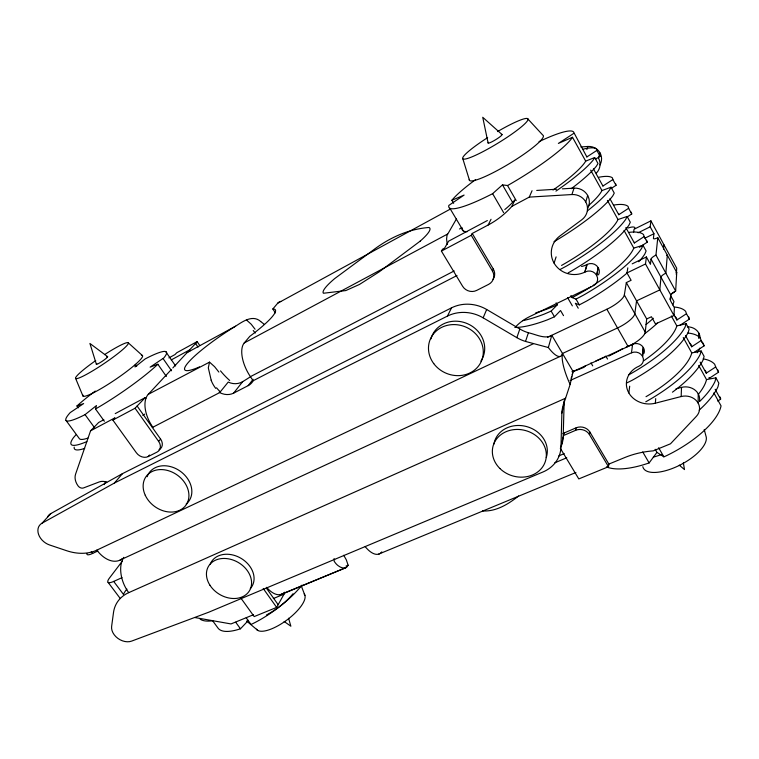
<?xml version="1.0" encoding="UTF-8"?>
<svg xmlns="http://www.w3.org/2000/svg" width="759" height="759" viewBox="0 0 759 759"><rect width="100%" height="100%" fill="white"/><g stroke="black" fill="none" stroke-linecap="round" stroke-linejoin="round"><path stroke-width="1.14" d="M698.138 403.076L698.233 393.807M698.764 338.429L698.821 333.087M674.58 307.063A80.843 25.891 -29 0 1 685.633 311.332L686.468 313.714L676.886 319.994L676.895 319.188A69.496 22.248 -29.1 0 0 675.301 316.702M666.592 255.47A5.114 1.376 -28.5 0 0 667.303 255.147L665.861 273.155A5.341 1.509 -28.4 0 0 660.975 277.168L659.827 289.91L636.554 300.868L634.837 313.638A18.216 5.465 -29 0 1 617.532 327.964L562.495 353.476A32.874 9.136 64.5 0 1 548.34 347.518L551.802 335.279L573.083 371.502L570.132 384.433L565.597 398.2L128.736 592.646A43.927 32.599 32.1 0 0 113.499 612.56L111.63 626.374A13.596 9.971 32.9 0 0 117.844 638.357A13.596 9.971 32.9 0 0 131.63 641.108L208.81 612.181L542.865 472.032A35.075 30.474 15.2 0 0 560.967 446.947L561.888 413.105A36.375 31.935 8.5 0 1 563.339 404.945L564.563 399.632M561.603 445.191A34.544 30.142 14.9 0 0 563.178 436.909L564.117 403.465A35.806 31.565 8.1 0 1 564.212 401.824M626.118 347.205L632.598 344.263A7.894 7.087 2.5 0 1 643.243 347.432L642.579 356.54A8.017 7.173 3 0 1 639.069 366.161L638.518 366.407A22.447 19.829 3 0 0 628.025 391.378A22.447 19.829 3 0 0 655.349 403.2L681.165 396.54L681.516 387.375L675.984 388.817M573.083 371.502L628.082 346.512A18.121 5.73 -28.8 0 0 645.235 332.129L646.687 318.96L651.459 316.75L655.482 323.96L673.964 315.497L674.409 307.803L670.453 300.621L670.823 295.071L651.032 259.104A5.37 1.442 -28.7 0 1 655.966 255.1L657.787 237.7A5.142 1.309 -28.7 0 1 653.414 238.364L653.945 233.725L650.169 226.808L650.918 220.85L634.059 229.256L633.575 232.273M676.326 274.72L676.705 268.183L650.918 220.85M670.823 295.071A5.322 1.584 -28.1 0 1 675.662 291.039L676.734 272.434L657.787 237.7M655.349 403.2L655.719 398.598M663.489 249.085L663.888 244.664M629.078 232.358A82.456 20.939 -29.9 0 1 643.547 234.616L644.144 236.59L634.363 242.984L634.439 242.292M642.579 356.54L643.243 347.432M651.032 259.104L650.435 264.303L646.393 256.959L632.2 263.847M673.964 315.497L645.511 263.98L646.393 256.959M628.841 392.963L629.695 386.198M570.094 380.515L631.479 352.812L632.598 344.263M560.303 448.246L578.794 478.92L608.49 466.719L608.86 464.091L589.876 432.051A10.171 8.852 10.5 0 0 576.128 427.82L564.279 432.924A10.104 8.785 11.6 0 0 562.95 433.626M613.984 205.025A83.044 19.06 -30.2 0 1 628.101 206.457L628.613 208.279L618.756 214.721L618.86 214.066M645.235 332.129L624.344 294.966L626.327 282.595L631.109 280.299L626.991 272.927L627.816 267.851M608.49 466.719L589.43 434.575L589.876 432.051M564.279 432.924L563.728 435.438L575.616 430.325L576.128 427.82M598.68 177.293A83.651 17.134 -30.5 0 1 612.437 177.9L612.855 179.56L602.921 186.04L603.054 185.424M560.967 446.947L563.178 436.909M515.93 326.493A51.84 46.811 11.5 0 1 529.649 316.617L593.329 285.773A8.112 7.552 3.7 0 0 596.707 275.583L598.101 267.538A7.988 7.457 2.9 0 0 587.276 264.388L586.726 264.663A22.514 21.299 3.4 0 1 581.555 266.485M596.707 275.583L598.101 267.538M561.888 413.105L564.117 403.465M698.735 393.845A68.557 25.075 -28.4 0 0 706.515 379.595L715.908 377.821L715.025 381.435A79.752 29.184 -28.4 0 1 699.741 401.378M472.231 233.459L493.303 269.018L492.42 270.982A10.503 9.829 22.1 0 1 488.625 284.369L476.69 290.403A10.446 9.734 23.8 0 1 462.582 286.219L441.415 251.106L471.263 235.29L472.231 233.459L488.141 225.025A91.089 87.978 51.3 0 0 511.879 206.372L529.26 197.112L571.897 194.541A14.696 14.108 -0.2 0 1 586.565 203.659A14.696 14.108 -0.2 0 1 581.774 219.797L559.962 235.916A22.874 21.575 4.4 0 0 555.009 264.597A22.874 21.575 4.4 0 0 584.857 272.12L586.726 264.663M584.857 272.12L587.276 264.388M572.893 372.261L572.201 374.737M539.061 141.648A72.864 11.613 -31.1 0 1 574.003 132.816L586.859 156.942L587.011 156.373M646.004 396.691A69.022 23.681 -28.7 0 0 691.772 352.944L701.126 350.952L700.159 354.453A80.293 27.561 -28.7 0 1 645.767 401.805M104.372 421.264L95.473 408.94L96.459 405.562L85.065 414.632A60.711 8.235 -34.2 0 1 70.207 412.592L83.661 403.56L76.953 405.97L78.3 407.83M585.758 201.951L587.665 195.424M600.065 152.976L598.547 158.176A13.169 12.77 -14 0 1 596.289 173.185M571.119 378.361L571.698 376.426M643.917 360.658A69.496 22.248 -29.1 0 0 676.829 325.905L686.127 323.704L685.073 327.082A80.843 25.891 -29 0 1 628.926 374.756M554.089 263.136L556.1 256.884M548.34 347.518L525.541 341.446L528.397 332.746A36.404 33.747 12.6 0 1 519.839 329.017L486.671 309.501A35.189 31.992 21.9 0 0 451.529 307.841L122.465 473.654L50.806 513.596A13.88 10.389 37.6 0 0 47.494 517.069M571.897 194.541L574.022 188.137A14.468 13.909 -1.8 0 1 587.096 194.503A14.468 13.909 -1.8 0 1 587.646 208.592M586.859 149.532L587.883 146.468L580.825 146.971M563.339 404.945L565.597 398.2M672.854 304.9L673.973 301.617L670.918 296.057L669.77 299.312M103.831 419.718L98.651 422.478L90.568 430.837L75.596 474.1A14.687 11.3 38.4 0 0 78.12 485.959A4.393 3.368 38.5 0 0 83.499 487.942L99.125 481.974A11.727 9.042 37.6 0 1 106.753 482.155M525.541 341.446A36.992 34.174 13.2 0 1 516.841 337.651L519.839 329.017M218.867 372.062L214.617 366.711L209.531 362.128L208.317 367.878L211.173 380.145M456.501 218.829L447.013 235.356L446.586 238.99L447.222 244.531M122.36 558.596A27.106 17.391 64.6 0 1 96.848 550.133A45.663 34.459 37.7 0 1 66.593 550.702L49.629 544.99A14.07 10.455 37.5 0 1 38.567 534.393A14.07 10.455 37.5 0 1 42.068 523.169L114.391 483.047L447.459 316.076A35.749 32.371 22.1 0 1 483.141 317.822L486.671 309.501M638.793 261.751A82.333 21.309 -29.9 0 0 644.818 254.028L646.108 250.973L642.968 245.261L641.659 248.288A82.456 20.939 -29.9 0 1 583.348 295.223L575.996 299.112L572.096 297.575L570.939 295.574M529.26 197.112L532.059 190.727M511.879 206.372L514.925 199.883A89.657 86.801 52.8 0 1 504.792 209.55M568.13 272.861L569.971 271.874A82.921 19.44 -30.2 0 0 628.917 225.176L630.302 222.245L627.114 216.457L625.71 219.351A83.044 19.06 -30.2 0 1 566.603 265.992L560.151 269.473M447.459 316.076L451.529 307.841M488.141 225.025L491.045 219.275M241.03 598.291L254.18 616.583L276.656 607.399L284.056 594.107L283.486 593.31A25.047 13.463 67.9 0 1 266.646 587.333M554.013 241.704A83.528 17.523 -30.5 0 0 612.779 195.888L614.268 193.099L611.023 187.217L609.524 189.978A83.651 17.134 -30.5 0 1 587.494 210.803M441.415 251.106L442.497 249.237L444.622 248.098L448.616 241.163L487.344 220.546M571.309 188.659A84.145 15.55 -30.8 0 0 596.403 166.164L597.988 163.508L594.695 157.54L593.092 160.168A84.268 15.142 -30.8 0 1 555.92 191.126M606.422 466.889A68.092 26.432 -28 0 0 649.125 462.924L656.952 452.373L655.178 449.3M122.313 561.167L109.4 578.121A14.677 3.691 -36.6 0 0 113.698 581.422L123.508 594.468M343.713 555.265L346.313 559.838L348.134 565.227C346.303 569.639 341.351 568.121 338.486 565.929A24.402 14.838 -86.1 0 1 334.007 560.929M152.36 427.507L219.683 392.593A15.825 13.264 38.3 0 0 233.62 393.134L248.193 385.629L253.098 379.301M233.62 393.134L242.709 381.625A53.917 9.848 -33.6 0 0 249.711 377.251M90.568 430.837L114.96 417.839L112.844 420.059L136.364 452.762A9.089 7.22 38 0 0 148.166 456.586L149.476 455.03M248.193 385.629A15.92 13.444 38 0 0 253.155 380.743L250.404 376.654A27.286 13.159 62.1 0 1 244.246 342.935L249.787 336.36A54.297 8.52 -33.5 0 0 272.832 308.998L277.718 303.211A25.341 11.3 61.8 0 1 280.773 301.408M148.166 456.586L157.085 452.079A9.127 7.286 37.9 0 0 158.64 441.396L160.595 439.091L137.123 406.037L145.263 397.564L145.889 398.447M114.391 483.047L122.465 473.654M75.843 434.926L73.528 437.573A70.264 10.768 -34.4 0 0 86.839 441.596M585.445 365.724L583.984 367.337L577.02 370.117A81.298 24.516 -29.3 0 1 572.239 371.663M42.068 523.169L50.806 513.596M152.872 427.241A26.1 14.696 61.5 0 1 148.261 394.338L171.23 369.661M172.815 367.954L187.075 352.631A24.316 12.704 61.2 0 1 190.205 350.705L189.636 349.88L195.945 343.106L195.48 343.362L198.033 347.091M112.844 420.059L135.064 408.238L137.123 406.037M195.48 343.362L197.122 341.597L199.769 345.478M166.373 376.473L157.853 364.244L150.121 367.138L163.868 357.897A60.711 8.235 -34.2 0 0 145.225 358.893L134.988 366.986L135.444 364.348L136.734 366.199M212.691 620.815L218.032 628.11A57.323 19.165 -36.2 0 0 240.461 628.794L248.468 620.359M514.82 327.423A82.333 21.309 -29.9 0 0 547.524 319.795L554.478 316.797L560.54 310.526L563.52 315.649M522.59 320.696A82.456 20.939 -29.9 0 0 544.194 314.122L551.148 311.095L557.248 304.852L556.091 302.86M453.664 203.289L451.88 200.281L464.11 195.072L448.835 205.423A72.864 11.613 -31.1 0 0 492.619 193.668L502.477 184.864L507.524 185.528L509.602 184.399A72.864 11.613 -31.1 0 0 572.504 137.275L585.701 161.126A72.428 13.017 -30.8 0 1 552.998 190.054M518.663 495.959C508.426 504.071 496.035 511.822 482.506 510.93M551.48 335.829C544.07 339.045 535.655 334.283 528.397 332.746M670.69 294.52L674.552 291.997M679.855 325.383L689.428 319.112L688.584 316.693M685.481 335.563L691.667 346.768L701.183 340.525L700.272 338.002A80.293 27.561 -28.7 0 0 687.844 333.04M694.599 352.072L704.096 345.848L703.176 343.296A80.179 27.893 -28.7 0 0 701.781 341.986M700.14 362.119L706.24 373.162L715.69 366.967L714.703 364.311A79.752 29.184 -28.4 0 0 703.147 358.903M717.559 369.529L718.564 372.204L709.134 378.399L709.086 377.508M717.729 401.084L720.614 399.187L720.557 398.276A68.092 26.432 -28 0 0 719.627 396.511M459.565 228.99L461.491 227.728M586.859 156.942L596.859 150.415L596.536 148.916A84.268 15.142 -30.8 0 0 583.159 149.172M595.54 159.238L600.075 156.278L599.733 154.741M611.061 188.574L616.023 185.338L615.587 183.64M626.82 217.197L631.735 213.981L631.213 212.122M639.41 247.311L647.228 242.206L646.611 240.195M573.823 133.347L558.368 143.423L572.504 137.275M187.075 352.631L235.575 326.19C242.804 321.493 252.747 314.34 260.735 321.522M197.122 341.597L176.714 352.783L175.016 354.557L168.868 357.925M171.268 359.908L189.636 349.88M95.473 408.94L96.924 408.152A60.711 8.235 -34.2 0 0 157.853 364.244M277.718 303.211L450.163 209.171M148.261 394.338L209.531 362.128M244.246 342.935L447.563 234.057M115.226 413.617L145.263 397.564M578.235 308.23L575.388 303.296L579.326 304.881L586.669 301.01A82.333 21.309 -29.9 0 0 627.484 272.68M242.709 381.625C238.383 384.282 232.747 384.358 228.25 382.052L219.683 392.593L219.209 392.147M250.404 376.654L454.195 270.944M253.155 380.743L456.994 275.526M608.784 356.085L616.099 352.366A81.298 24.516 -29.3 0 0 622.266 348.798M626.896 382.897L632.105 380.306A80.739 26.233 -29 0 0 688.109 332.594L689.144 329.188L686.127 323.704M638.11 232.795L650.169 226.808M644.903 238.184L653.945 233.725M572.096 297.575L574.165 296.56A70.872 17.988 -29.9 0 0 591.043 286.741M626.991 272.927L645.511 263.98M96.848 550.133L533.292 343.77M547.524 337.3L606.877 309.245A18.301 5.199 -29.3 0 0 624.344 294.966M86.887 553.51A14.8 3.33 -36.2 0 0 92.655 553.415L97.835 550.968M120.064 560.085L560.189 356.398M572.144 371.739L574.307 370.753M595.891 360.942L604.534 357.015M113.698 581.422L122.019 577.646M558.757 455.922L564.203 453.616M554.782 462.81L566.764 457.762M281.987 594.174L345.981 567.637L280.318 594.658M656.952 452.373L663.859 456.823L665.918 455.969A68.092 26.432 -28 0 0 721.05 405.875L713.858 392.877M378.675 554.127L575.92 472.487M273.344 598.538L284.056 594.107M608.86 464.091L624.666 457.582A84.657 70.321 6.7 0 1 653.252 450.865L670.482 443.806L696.373 416.34A14.279 12.41 1.3 0 0 697.16 401.596A14.279 12.41 1.3 0 0 681.165 396.54M253.553 614.695L231.011 623.936L194.902 617.541M585.701 161.126L594.695 157.54M345.981 566.072L348.134 565.227M588.586 205.566A71.906 14.725 -30.5 0 0 601.972 190.556L611.023 187.217M561.546 265.432A71.384 16.375 -30.2 0 0 617.997 219.541L627.114 216.457M593.064 285.45A70.872 17.988 -29.9 0 0 633.793 248.108L642.968 245.261M536.717 190.443L556.537 189.219M562.362 188.858L574.022 188.137M483.141 317.822L516.841 337.651M284.17 621.517L290.858 626.203L288.581 618.253M107.655 356.683L89.923 343.466L96.393 364.311M246.457 319.937L251.201 324.226L255.071 329.235M246.618 621.033L257.68 630.34M679.267 465.144L684.485 469.574L683.347 462.829M501.993 134.485L482.743 117.284L488.075 142.929M128.224 342.774L142.369 355.516M527.552 118.603L542.808 135.121A43.178 6.461 -31.2 0 1 509.08 163.802A43.178 6.461 -31.2 0 1 469.29 179.38M108.12 582.4L119.979 598.139M91.279 551.594L92.655 553.415M66.024 420.42L79.382 438.664A60.407 9.25 -34.4 0 0 87.873 438.114M85.065 414.632L94.638 427.82M235.698 622.228L240.461 628.794M246.22 617.807L250.982 624.42L252.453 623.813A57.323 19.165 -36.2 0 0 302.006 585.132M266.267 587.95L278.117 604.629M135.064 408.238L158.64 441.396M263.221 588.5L276.656 607.399M165.671 351.578L175.623 365.952M163.138 358.665L171.553 370.79M272.832 308.998L275.365 312.85M471.263 235.29L492.42 270.982M449.878 208.289L463.341 230.935M551.148 311.095L554.478 316.797M492.619 193.668L503.634 212.624M590.967 362.868L592.713 365.866M642.731 451.918L649.125 462.924M502.477 184.864L512.543 202.292M567.628 297.68L572.362 305.877M575.996 299.112L579.326 304.881M507.524 185.528L516.215 200.613M605.786 356.037L607.523 359.054M658.632 447.744L663.859 456.823M606.877 309.245L628.082 346.512M626.327 282.595L646.687 318.96M593.434 168.859L602.921 186.04M609.961 198.782L618.756 214.721M625.862 227.596L634.363 242.984M673.461 313.799L676.886 319.994M715.149 389.291L720.614 399.187M590.663 170.111L601.972 190.556M607.418 200.414L617.997 219.541M624.05 230.47L633.793 248.108M671.317 315.953L676.829 325.905M683.242 337.518L691.772 352.944M698.669 365.402L706.515 379.595M596.859 150.415L600.075 156.278M612.855 179.56L616.023 185.338M628.613 208.279L631.735 213.981M644.144 236.59L647.228 242.206M686.468 313.714L689.428 319.112M701.183 340.525L704.096 345.848M715.69 366.967L718.564 372.204M701.126 350.952L704.096 356.36L703.147 359.88A80.179 27.893 -28.7 0 1 672.446 392.185M715.908 377.821L718.839 383.143L717.967 386.786A79.638 29.506 -28.3 0 1 699.143 410.173M655.966 255.1L675.662 291.039M75.606 378.371L82.921 395.951M301.342 586.071L304.938 595.407M462.848 158.811L469.517 180.414M704.219 429.452L705.955 436.055A35.189 14.383 -27.7 0 1 678.755 465.694A35.189 14.383 -27.7 0 1 642.816 466.681M706.24 373.162L706.202 372.28A68.557 25.075 -28.4 0 0 705.139 370.345M691.667 346.768L691.648 345.924A69.022 23.681 -28.7 0 0 689.969 343.267M493.929 444.1A27.077 23.463 15.7 0 1 526.148 426.444A27.077 23.463 15.7 0 1 546.262 457.516M210.205 564.165A23.719 18.453 30.7 0 1 241.353 558.52A23.719 18.453 30.7 0 1 250.299 588.623M676.734 272.434A5.095 1.442 -28.2 0 1 676.022 272.747M570.132 384.433A32.457 8.871 65.2 0 1 562.495 353.476M128.736 592.646A26.831 16.964 66.9 0 1 123.745 557.353M123.518 594.174A43.358 32.409 32.1 0 1 126.914 589.088M106.801 356.844A6.803 0.768 -34 0 1 102.531 361.085A6.803 0.768 -34 0 1 96.782 363.618M104.562 354.614A31.774 3.596 -34 0 1 125.036 347.48A31.774 3.596 -34 0 1 80.938 377.176A31.774 3.596 -34 0 1 95.719 360.572M141.411 355.297A35.967 4.592 -34.1 0 1 115.681 379.367A35.967 4.592 -34.1 0 1 82.949 395.059M501.338 134.495A8.169 1.082 -31.4 0 1 495.523 139.789A8.169 1.082 -31.4 0 1 488.464 142.312M497.534 131.582A38.178 5.066 -31.4 0 1 524.194 124.391A38.178 5.066 -31.4 0 1 469.498 157.815A38.178 5.066 -31.4 0 1 487.639 137.635M104.192 484.603A69.411 13.615 -34.8 0 1 105.748 481.51M76.953 405.97A60.711 8.235 -34.2 0 1 95.255 391.056M144.694 414.139A70.179 11.062 -34.4 0 1 142.834 415.458M84.685 448.398A70.179 11.062 -34.4 0 1 74.202 447.127M557.248 304.852A70.872 17.988 -29.9 0 1 535.759 312.803M467.354 231.656A72.428 13.017 -30.8 0 1 462.108 227.766M451.88 200.281A72.864 11.613 -31.1 0 1 475.618 179.617M284.691 592.219A25.047 13.463 67.9 0 1 284.113 592.798M334.662 559.952A25.341 14.819 -87.3 0 1 334.036 558.615M381.786 551.878A26.138 12.011 67.2 0 1 365.212 546.67M631.479 352.812A8.017 7.173 3 0 1 642.294 356.047M681.516 387.375A14.06 12.267 0.9 0 1 699.485 401.056M575.616 430.325A10.209 8.88 10.6 0 1 589.43 434.575M643.528 347.926A7.894 7.087 2.5 0 1 643.993 353.343M687.312 326.854A12.647 11.281 -2.8 0 1 700.092 338.04M699.703 348.144A12.818 11.404 -2.3 0 1 697.16 352.774M430.989 338.846A27.628 24.981 23 0 1 467.715 323.799A27.628 24.981 23 0 1 480.912 361.075M147.17 476.728A24.392 19.288 35.7 0 1 180.006 471.035A24.392 19.288 35.7 0 1 186.183 504.042M628.016 228.023A15.996 3.871 -29.3 0 1 634.989 228.45M304.15 593.946A29.648 10.474 -36.4 0 1 286.779 620.103A29.648 10.474 -36.4 0 1 256.466 629.183M293.012 593.756A33.823 11.518 -36.2 0 1 266.418 615.008M661.677 454.423A40.17 15.835 -27.9 0 1 653.319 457.108M212.197 620.824A66.982 21.356 -36 0 1 200.167 619.173M653.366 318.277A81.412 24.174 -29.4 0 1 646.061 324.491M657.427 323.106A81.298 24.516 -29.3 0 1 644.78 333.656M199.541 366.882A54.297 8.52 -33.5 0 1 188.64 362.081A54.297 8.52 -33.5 0 1 235.575 326.19M229.702 380.487A72.532 63.358 38 0 1 220.527 370.885M260.83 321.693A23.586 4.478 43.5 0 1 264.398 324.454M215.708 388.361A25.493 19.715 45.3 0 1 211.116 380.155M219.873 391.407A26.47 19.895 44.9 0 1 216.552 387.792M255.28 333.049A67.646 59.23 40.4 0 1 253.212 330.497M160.595 439.091A9.099 7.267 38 0 1 159.029 449.755M493.303 269.018A10.465 9.791 22 0 1 493.018 279.35M585.417 271.845A8.112 7.552 3.7 0 1 596.403 275.062M598.396 268.06A7.979 7.457 2.9 0 1 598.5 274.834M587.883 146.468A12.998 12.599 -16 0 1 599.999 164.931M420.144 241.163L379.177 271.883L359.472 284.445L345.819 290.564L323.438 293.259A47.333 7.884 -32.4 0 1 334.7 278.581L372.925 250.299C389.244 237.861 408.209 229.095 428.892 227.482A47.94 8.055 -32.2 0 1 420.144 241.163M499.877 468.474A27.248 23.567 15.8 0 0 545.275 461.662A27.248 23.567 15.8 0 0 512.875 429.765A27.248 23.567 15.8 0 0 499.877 468.474M209.93 585.208A23.852 18.501 30.7 0 0 249.009 591.46A23.852 18.501 30.7 0 0 228.108 558.776A23.852 18.501 30.7 0 0 209.93 585.208M433.759 363.618A27.808 25.094 23.1 0 0 480.959 362.128A27.808 25.094 23.1 0 0 452.943 324.596A27.808 25.094 23.1 0 0 433.759 363.618M145.244 495.248A24.535 19.354 35.7 0 0 184.741 506.623A24.535 19.354 35.7 0 0 168.118 470.608A24.535 19.354 35.7 0 0 145.244 495.248"/></g></svg>
